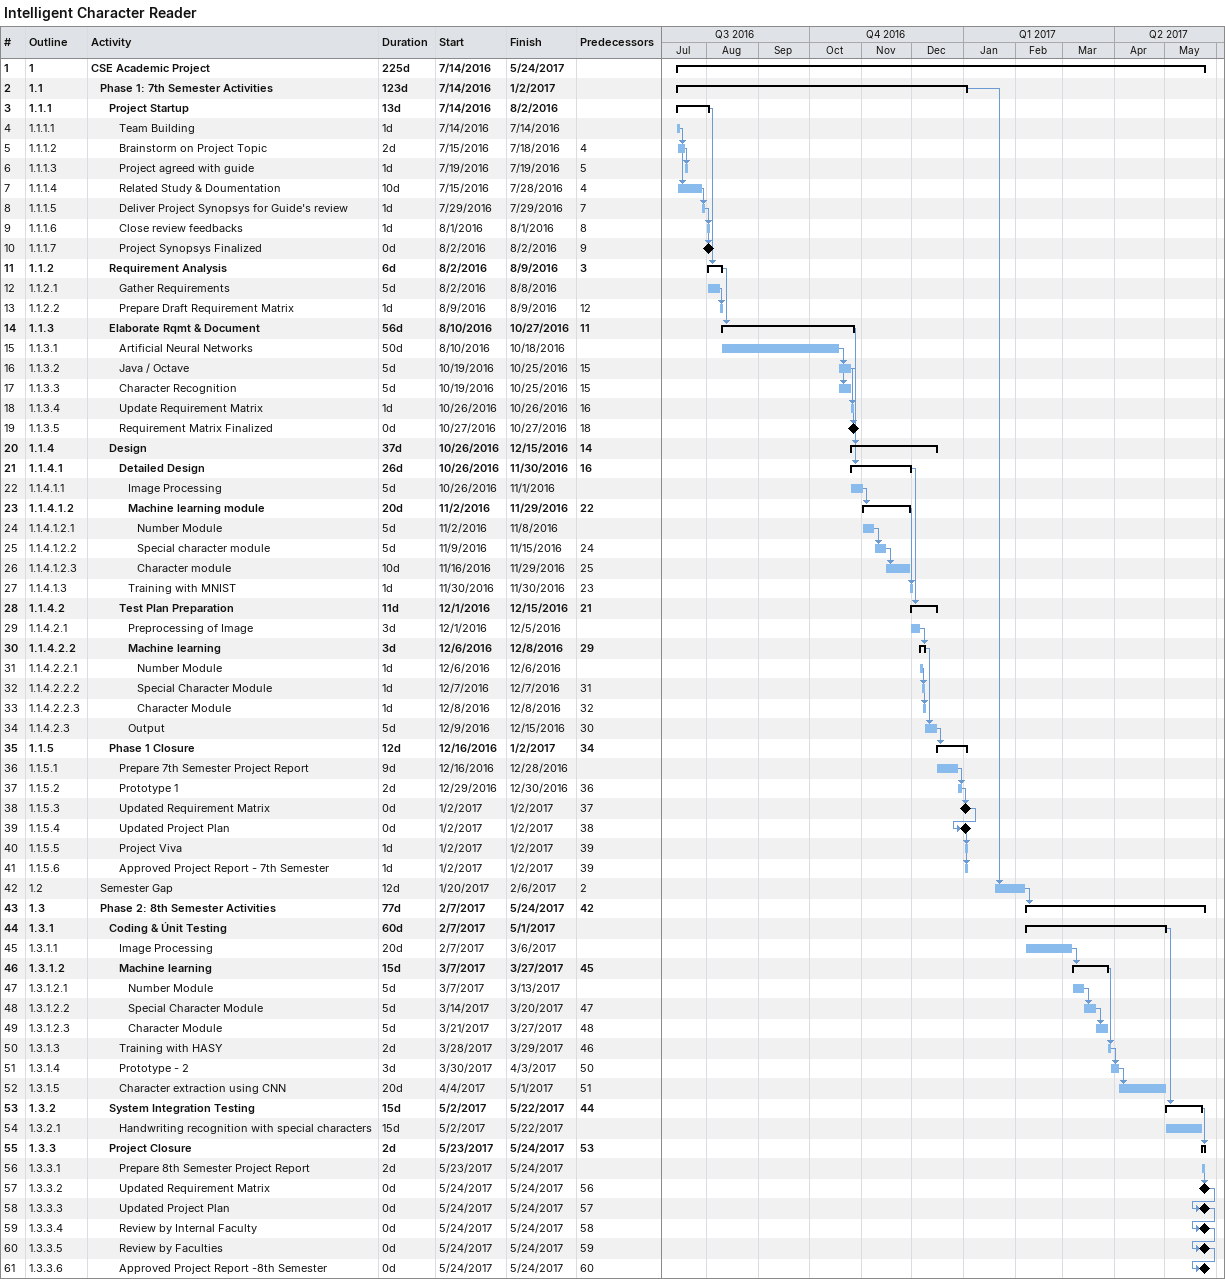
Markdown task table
Intelligent Character Reader

| ID | WBS | Task | Duration | Start | Finish | Predecessors |
|---|---|---|---|---|---|---|
| 1 | 1 | **CSE Academic Project** | 225d | 2016-07-14 | 2017-05-24 |  |
| 2 | 1.1 | **Phase 1: 7th Semester Activities** | 123d | 2016-07-14 | 2017-01-02 |  |
| 3 | 1.1.1 | **Project Startup** | 13d | 2016-07-14 | 2016-08-02 |  |
| 4 | 1.1.1.1 | Team Building | 1d | 2016-07-14 | 2016-07-14 |  |
| 5 | 1.1.1.2 | Brainstorm on Project Topic | 2d | 2016-07-15 | 2016-07-18 | 4 |
| 6 | 1.1.1.3 | Project agreed with guide | 1d | 2016-07-19 | 2016-07-19 | 5 |
| 7 | 1.1.1.4 | Related Study & Doumentation | 10d | 2016-07-15 | 2016-07-28 | 4 |
| 8 | 1.1.1.5 | Deliver Project Synopsys for Guide's review | 1d | 2016-07-29 | 2016-07-29 | 7 |
| 9 | 1.1.1.6 | Close review feedbacks | 1d | 2016-08-01 | 2016-08-01 | 8 |
| 10 | 1.1.1.7 | Project Synopsys Finalized | 0d | 2016-08-02 | 2016-08-02 | 9 |
| 11 | 1.1.2 | **Requirement Analysis** | 6d | 2016-08-02 | 2016-08-09 | 3 |
| 12 | 1.1.2.1 | Gather Requirements | 5d | 2016-08-02 | 2016-08-08 |  |
| 13 | 1.1.2.2 | Prepare Draft Requirement Matrix | 1d | 2016-08-09 | 2016-08-09 | 12 |
| 14 | 1.1.3 | **Elaborate Rqmt & Document** | 56d | 2016-08-10 | 2016-10-27 | 11 |
| 15 | 1.1.3.1 | Artificial Neural Networks | 50d | 2016-08-10 | 2016-10-18 |  |
| 16 | 1.1.3.2 | Java / Octave | 5d | 2016-10-19 | 2016-10-25 | 15 |
| 17 | 1.1.3.3 | Character Recognition | 5d | 2016-10-19 | 2016-10-25 | 15 |
| 18 | 1.1.3.4 | Update Requirement Matrix | 1d | 2016-10-26 | 2016-10-26 | 16 |
| 19 | 1.1.3.5 | Requirement Matrix Finalized | 0d | 2016-10-27 | 2016-10-27 | 18 |
| 20 | 1.1.4 | **Design** | 37d | 2016-10-26 | 2016-12-15 | 14 |
| 21 | 1.1.4.1 | **Detailed Design** | 26d | 2016-10-26 | 2016-11-30 | 16 |
| 22 | 1.1.4.1.1 | Image Processing | 5d | 2016-10-26 | 2016-11-01 |  |
| 23 | 1.1.4.1.2 | **Machine learning module** | 20d | 2016-11-02 | 2016-11-29 | 22 |
| 24 | 1.1.4.1.2.1 | Number Module | 5d | 2016-11-02 | 2016-11-08 |  |
| 25 | 1.1.4.1.2.2 | Special character module | 5d | 2016-11-09 | 2016-11-15 | 24 |
| 26 | 1.1.4.1.2.3 | Character module | 10d | 2016-11-16 | 2016-11-29 | 25 |
| 27 | 1.1.4.1.3 | Training with MNIST | 1d | 2016-11-30 | 2016-11-30 | 23 |
| 28 | 1.1.4.2 | **Test Plan Preparation** | 11d | 2016-12-01 | 2016-12-15 | 21 |
| 29 | 1.1.4.2.1 | Preprocessing of Image | 3d | 2016-12-01 | 2016-12-05 |  |
| 30 | 1.1.4.2.2 | **Machine learning** | 3d | 2016-12-06 | 2016-12-08 | 29 |
| 31 | 1.1.4.2.2.1 | Number Module | 1d | 2016-12-06 | 2016-12-06 |  |
| 32 | 1.1.4.2.2.2 | Special Character Module | 1d | 2016-12-07 | 2016-12-07 | 31 |
| 33 | 1.1.4.2.2.3 | Character Module | 1d | 2016-12-08 | 2016-12-08 | 32 |
| 34 | 1.1.4.2.3 | Output | 5d | 2016-12-09 | 2016-12-15 | 30 |
| 35 | 1.1.5 | **Phase 1 Closure** | 12d | 2016-12-16 | 2017-01-02 | 34 |
| 36 | 1.1.5.1 | Prepare 7th Semester Project Report | 9d | 2016-12-16 | 2016-12-28 |  |
| 37 | 1.1.5.2 | Prototype 1 | 2d | 2016-12-29 | 2016-12-30 | 36 |
| 38 | 1.1.5.3 | Updated Requirement Matrix | 0d | 2017-01-02 | 2017-01-02 | 37 |
| 39 | 1.1.5.4 | Updated Project Plan | 0d | 2017-01-02 | 2017-01-02 | 38 |
| 40 | 1.1.5.5 | Project Viva | 1d | 2017-01-02 | 2017-01-02 | 39 |
| 41 | 1.1.5.6 | Approved Project Report - 7th Semester | 1d | 2017-01-02 | 2017-01-02 | 39 |
| 42 | 1.2 | Semester Gap | 12d | 2017-01-20 | 2017-02-06 | 2 |
| 43 | 1.3 | **Phase 2: 8th Semester Activities** | 77d | 2017-02-07 | 2017-05-24 | 42 |
| 44 | 1.3.1 | **Coding & Únit Testing** | 60d | 2017-02-07 | 2017-05-01 |  |
| 45 | 1.3.1.1 | Image Processing | 20d | 2017-02-07 | 2017-03-06 |  |
| 46 | 1.3.1.2 | **Machine learning** | 15d | 2017-03-07 | 2017-03-27 | 45 |
| 47 | 1.3.1.2.1 | Number Module | 5d | 2017-03-07 | 2017-03-13 |  |
| 48 | 1.3.1.2.2 | Special Character Module | 5d | 2017-03-14 | 2017-03-20 | 47 |
| 49 | 1.3.1.2.3 | Character Module | 5d | 2017-03-21 | 2017-03-27 | 48 |
| 50 | 1.3.1.3 | Training with HASY | 2d | 2017-03-28 | 2017-03-29 | 46 |
| 51 | 1.3.1.4 | Prototype - 2 | 3d | 2017-03-30 | 2017-04-03 | 50 |
| 52 | 1.3.1.5 | Character extraction using CNN | 20d | 2017-04-04 | 2017-05-01 | 51 |
| 53 | 1.3.2 | **System Integration Testing** | 15d | 2017-05-02 | 2017-05-22 | 44 |
| 54 | 1.3.2.1 | Handwriting recognition with special characters | 15d | 2017-05-02 | 2017-05-22 |  |
| 55 | 1.3.3 | **Project Closure** | 2d | 2017-05-23 | 2017-05-24 | 53 |
| 56 | 1.3.3.1 | Prepare 8th Semester Project Report | 2d | 2017-05-23 | 2017-05-24 |  |
| 57 | 1.3.3.2 | Updated Requirement Matrix | 0d | 2017-05-24 | 2017-05-24 | 56 |
| 58 | 1.3.3.3 | Updated Project Plan | 0d | 2017-05-24 | 2017-05-24 | 57 |
| 59 | 1.3.3.4 | Review by Internal Faculty | 0d | 2017-05-24 | 2017-05-24 | 58 |
| 60 | 1.3.3.5 | Review by Faculties | 0d | 2017-05-24 | 2017-05-24 | 59 |
| 61 | 1.3.3.6 | Approved Project Report -8th Semester | 0d | 2017-05-24 | 2017-05-24 | 60 |
